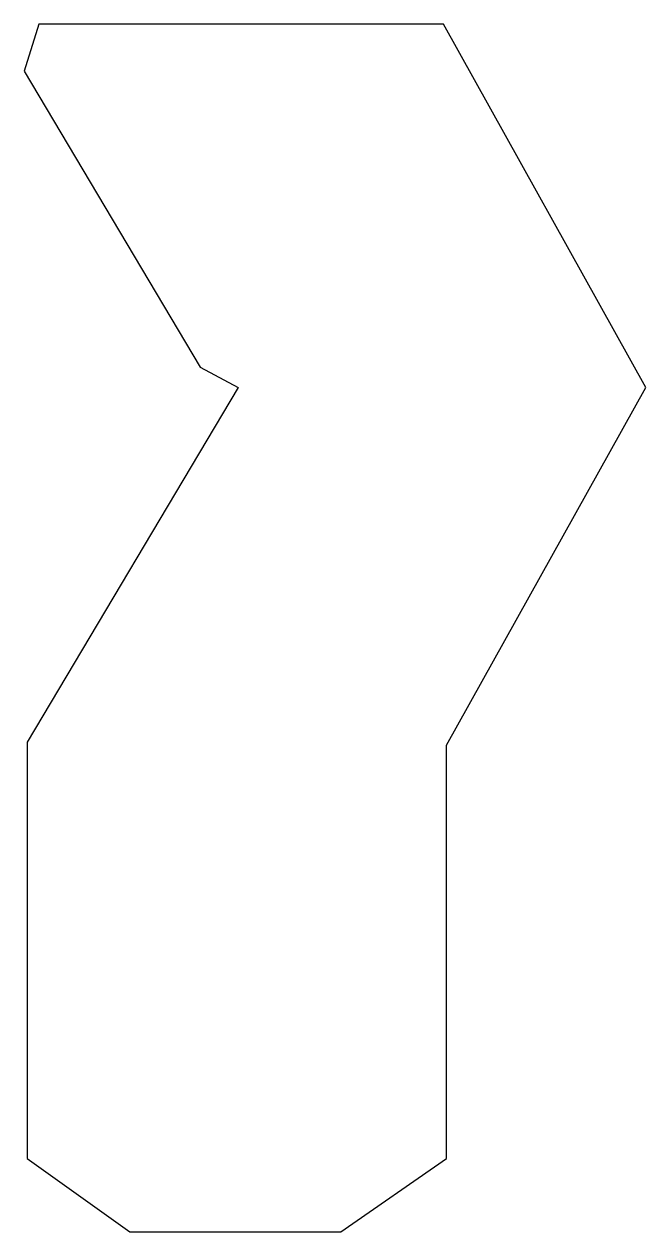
# Model space of a CAD drawing. Header units: centimetres. Extents: x -5.8 to 5.8, y -11.2 to 11.2.
import ezdxf

# ---------------------------------------------------------------- set-up
doc = ezdxf.new("R2010")
doc.units = ezdxf.units.CM
doc.header["$MEASUREMENT"] = 0
doc.layers.add('Camada 1', color=7, linetype='Continuous')

msp = doc.modelspace()

# ---------------------------------------------------------------- linework, layer by layer
at = {"layer": 'Camada 1'}
msp.add_open_spline([(-5.51503, 11.24846), (-5.51503, 11.24846), (2.02036, 11.24846), (2.02036, 11.24846), (2.02036, 11.24846), (2.02036, 11.24846), (5.78805, 4.47753), (5.78805, 4.47753), (5.78805, 4.47753), (5.78805, 4.47753), (2.07494, -2.18418), (2.07494, -2.18418), (2.07494, -2.18418), (2.07494, -2.18418), (2.07494, -9.88334), (2.07494, -9.88334), (2.07494, -9.88334), (2.07494, -9.88334), (0.10922, -11.24846), (0.10922, -11.24846), (0.10922, -11.24846), (0.10922, -11.24846), (-3.8223, -11.24846), (-3.8223, -11.24846), (-3.8223, -11.24846), (-3.8223, -11.24846), (-5.73344, -9.88334), (-5.73344, -9.88334), (-5.73344, -9.88334), (-5.73344, -9.88334), (-5.73344, -2.12954), (-5.73344, -2.12954), (-5.73344, -2.12954), (-5.73344, -2.12954), (-1.80192, 4.47753), (-1.80192, 4.47753), (-1.80192, 4.47753), (-1.80192, 4.47753), (-2.5118, 4.85977), (-2.5118, 4.85977), (-2.5118, 4.85977), (-2.5118, 4.85977), (-5.78805, 10.37478), (-5.78805, 10.37478), (-5.78805, 10.37478), (-5.78805, 10.37478), (-5.51503, 11.24846), (-5.51503, 11.24846)], degree=3, knots=[0, 0, 0, 0, 0.07692308, 0.07692308, 0.07692308, 0.07692308, 0.15384615, 0.15384615, 0.15384615, 0.15384615, 0.23076923, 0.23076923, 0.23076923, 0.23076923, 0.30769231, 0.30769231, 0.30769231, 0.30769231, 0.38461538, 0.38461538, 0.38461538, 0.38461538, 0.46153846, 0.46153846, 0.46153846, 0.46153846, 0.53846154, 0.53846154, 0.53846154, 0.53846154, 0.61538462, 0.61538462, 0.61538462, 0.61538462, 0.69230769, 0.69230769, 0.69230769, 0.69230769, 0.76923077, 0.76923077, 0.76923077, 0.76923077, 0.84615385, 0.84615385, 0.84615385, 0.84615385, 1, 1, 1, 1], dxfattribs=at)

doc.saveas('drawing.dxf')
